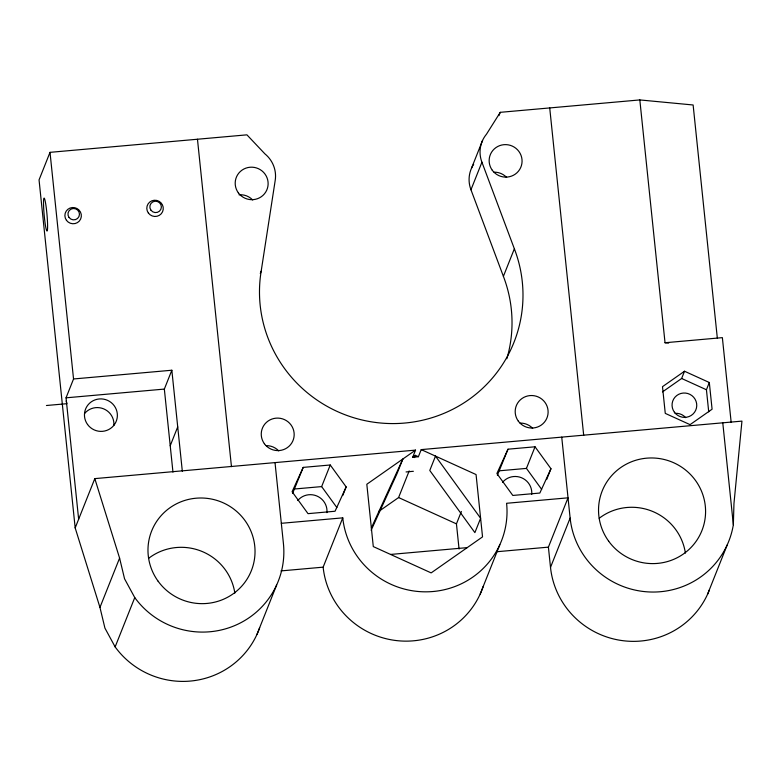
<?xml version="1.0" encoding="UTF-8"?>
<svg xmlns="http://www.w3.org/2000/svg" width="781" height="781" viewBox="0 0 781 781"><rect width="100%" height="100%" fill="white"/><g stroke="black" fill="none" stroke-linecap="round" stroke-linejoin="round"><path stroke-width="1.17" d="M561.734 437.126L570.13 518.067A82.552 81.058 21.7 0 0 649.685 591.978A82.552 81.058 21.7 0 0 733.349 524.705L733.964 503.511L741.95 421.115L421.213 449.612L418.382 456.719L412.71 457.227L415.541 450.12L94.804 478.616L75.181 527.927L99.958 607.413L104.927 628.119L115.139 646.912A82.552 81.058 21.7 0 0 193.834 680.681A82.552 81.058 21.7 0 0 259.663 627.758M260.278 273.496L261.157 271.29L275.176 180.577A28.897 28.37 21.7 0 0 264.915 153.867L246.923 134.84L50.013 152.344L39.05 179.894L75.181 527.927M78.647 519.228L66.043 397.822L73.541 378.97L50.013 152.344M172.962 472.115L164.342 389.084L171.84 370.233L73.541 378.97M99.958 607.413L119.591 558.103L94.804 478.616M170.219 445.736L177.726 426.885M115.139 646.912L134.762 597.592L124.55 578.799L119.591 558.103M292.592 493.416L303.213 467.389L330.246 464.988L346.159 486.914L342.722 495.554M257.027 634.299L276.65 584.989M336.875 507.572L321.645 486.592L330.246 464.988M471.597 168.003L482.56 140.453M498.942 115.637L500.26 112.327L639.824 99.929L693.128 104.986L717.329 338.134M506.849 358.743A132.077 129.695 21.7 0 0 503.394 276.347L470.963 189.754L481.926 162.204A28.897 28.37 21.7 0 1 486.504 134.176L500.26 112.327M280.975 570.911L323.139 567.162L342.761 517.852A82.552 81.058 21.7 0 0 433.074 591.51A82.552 81.058 21.7 0 0 506.596 503.286L568.031 497.829L548.408 547.139L550.507 567.377A82.552 81.058 21.7 0 0 621.696 640.527A82.552 81.058 21.7 0 0 709.392 589.938M378.814 511.409L398.583 497.556L409.195 470.904M414.496 457.578L415.375 455.352L418.382 456.719M503.394 276.347L514.357 248.788L481.926 162.204M459.062 549.033L456.446 523.866L461.376 511.467M497.39 475.219L508.001 449.192L535.034 446.791L550.956 468.717L546.661 479.524M541.663 489.375L526.443 468.395L535.034 446.791M480.198 594.048L499.82 544.738M550.507 567.377L570.13 518.067M662.483 391.906L681.637 378.482L684.517 371.239L709.314 382.505L712.087 409.215L690.062 424.649L665.266 413.383L662.493 386.673L684.517 371.239M708.718 411.821L706.434 389.758L709.314 382.505M707.566 594.263L727.199 544.953M303.213 467.389L292.094 491.718L308.017 513.654L335.049 511.243L346.159 486.914M371.356 527.966L402.859 459.003L397.138 473.364L371.141 530.289M508.001 449.192L496.892 473.52L512.805 495.447L539.837 493.045L550.956 468.717M415.541 450.12L366.816 484.259L373.289 546.583L431.151 572.893L482.541 536.879L476.068 474.555L421.213 449.612M412.71 457.227L415.375 455.352M639.824 99.929L665.031 342.742L722.366 337.646L731.162 422.306M66.043 397.822L164.342 389.084M46.44 405.505L66.922 403.689L66.209 400.985M406.071 471.949L413.364 471.294M294.613 488.994L321.645 486.592M499.41 470.797L526.443 468.395M281.326 523.309L342.761 517.852M390.568 554.442L467.184 547.637M496.609 551.747L548.408 547.139M665.031 342.742L668.663 343.084M681.637 378.482L706.434 389.758M398.583 497.556L456.446 523.866M722.776 422.814L733.349 524.705M549.717 107.934L583.7 435.359M275.019 462.606L283.425 543.547A82.552 81.058 21.7 0 1 230.825 627.123A82.552 81.058 21.7 0 1 134.762 597.592M197.466 139.233L231.459 466.657M171.84 370.233L182.324 471.255M483.224 586.385A82.552 81.058 21.7 0 1 396.113 640.547A82.552 81.058 21.7 0 1 323.139 567.162M514.357 248.788A132.077 129.695 21.7 0 1 404.675 423.058A132.077 129.695 21.7 0 1 261.157 271.29M470.963 189.754A28.897 28.37 21.7 0 1 473.647 164.293M297.756 500.514A16.508 16.216 21.7 0 1 326.927 512.658M502.554 482.316A16.508 16.216 21.7 0 1 531.724 494.461M84.67 413.422A16.508 16.216 21.7 0 1 113.841 425.577M520.078 423.087A16.508 16.216 21.7 0 1 532.662 428.32M494.031 172.171A16.508 16.216 21.7 0 1 506.615 177.414M266.126 445.648A16.508 16.216 21.7 0 1 278.71 450.891M239.015 194.801A16.508 16.216 21.7 0 1 252.673 199.975M148.673 558.298A53.655 52.688 21.7 0 1 234.837 593.13M599.222 518.262A53.655 52.688 21.7 0 1 685.386 553.094M675.067 413.364A12.379 12.154 21.7 0 1 685.669 417.64M435.495 456.104L429.775 470.465L474.887 532.622L480.608 518.262L435.495 456.104M148.361 213.028A8.259 8.103 21.6 0 0 162.555 211.768A8.259 8.103 21.6 0 0 154.199 200.258A8.259 8.103 21.6 0 0 148.361 213.028M66.444 220.31A8.259 8.103 22.2 0 0 80.638 219.051A8.259 8.103 22.2 0 0 72.282 207.541A8.259 8.103 22.2 0 0 66.444 220.31M150.938 210.177A5.779 5.672 21.6 0 0 160.876 209.298A5.779 5.672 21.6 0 0 155.029 201.234A5.779 5.672 21.6 0 0 150.938 210.177M69.04 217.46A5.779 5.672 22.2 0 0 78.969 216.571A5.779 5.672 22.2 0 0 73.121 208.517A5.779 5.672 22.2 0 0 69.04 217.46M518.301 421.125A16.508 16.216 21.7 0 0 546.68 418.606A16.508 16.216 21.7 0 0 529.967 395.586A16.508 16.216 21.7 0 0 518.301 421.125M264.359 443.696A16.508 16.216 21.7 0 0 292.738 441.177A16.508 16.216 21.7 0 0 276.025 418.157A16.508 16.216 21.7 0 0 264.359 443.696M238.312 192.79A16.508 16.216 21.7 0 0 266.692 190.261A16.508 16.216 21.7 0 0 249.979 167.241A16.508 16.216 21.7 0 0 238.312 192.79M492.255 170.219A16.508 16.216 21.7 0 0 520.634 167.7A16.508 16.216 21.7 0 0 503.921 144.68A16.508 16.216 21.7 0 0 492.255 170.219M43.551 205.169A16.508 1.425 84.9 0 0 46.88 230.951A16.508 1.425 84.9 0 0 46.235 207.57A16.508 1.425 84.9 0 0 43.551 205.169M87.56 424.493A16.508 16.216 21.7 0 0 115.939 421.974A16.508 16.216 21.7 0 0 99.226 398.954A16.508 16.216 21.7 0 0 87.56 424.493M158.123 581.23A53.655 52.688 21.7 0 0 250.35 573.029A53.655 52.688 21.7 0 0 196.041 498.21A53.655 52.688 21.7 0 0 158.123 581.23M608.672 541.184A53.655 52.688 21.7 0 0 700.899 532.993A53.655 52.688 21.7 0 0 646.59 458.174A53.655 52.688 21.7 0 0 608.672 541.184M674.393 412.212A12.379 12.154 21.7 0 0 695.676 410.318A12.379 12.154 21.7 0 0 683.15 393.058A12.379 12.154 21.7 0 0 674.393 412.212"/></g></svg>
